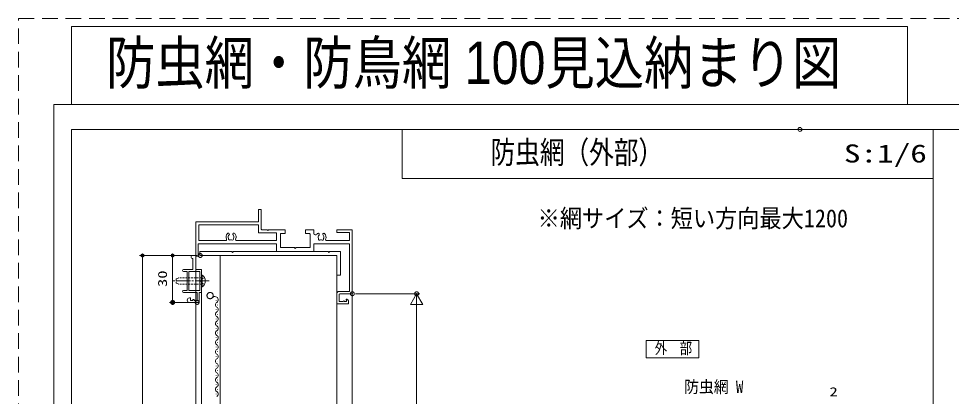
# Model space of a CAD drawing. Units: millimetres, scale not verified. Extents: x -1169 to 0, y -818 to 818.
# Drawn here: x -1169 to -573, y 577 to 818 of the extents above; entities that cross this region are included whole.
import ezdxf
from ezdxf.enums import TextEntityAlignment as Align

# ---------------------------------------------------------------- set-up
doc = ezdxf.new("R2010")
doc.units = ezdxf.units.MM
doc.header["$LTSCALE"] = 5
doc.header["$PDMODE"] = 32
doc.header["$PDSIZE"] = 2.5
for name, pattern in [('CHAIN2', [12, 9, -1, 1, -1]), ('DASHED1', [1.8, 1.2, -0.6]), ('DASHED2', [3, 2, -1]), ('DASHED3', [4, 3, -1])]:
    doc.linetypes.add(name, pattern=pattern)
for name, color, linetype, lineweight in [('0-0_KATAZAI', 7, 'DASHED2', 9), ('0-1_0', 7, 'Continuous', 9), ('0-2__0-0_', 4, 'Continuous', 9), ('0-3_USERZ', 2, 'Continuous', 9), ('0-4_YSS_ZEN', 6, 'Continuous', 9), ('0-5_Defpoints', 7, 'DASHED2', 9), ('0-6_PARTS3', 134, 'Continuous', 9), ('0-7_USER1', 4, 'Continuous', 9), ('0-9_SUNPOU', 3, 'Continuous', 9)]:
    doc.layers.add(name, color=color, linetype=linetype, lineweight=lineweight)
doc.styles.add('HG丸ｺﾞｼｯｸM-PRO', font='')
doc.styles.add('ＭＳ ゴシック', font='')
doc.styles.get('HG丸ｺﾞｼｯｸM-PRO').set_extended_font_data('HG丸ｺﾞｼｯｸM-PRO')
doc.styles.get('ＭＳ ゴシック').set_extended_font_data('MS Gothic')

# ---------------------------------------------------------------- blocks, each defined once
blk = doc.blocks.new('WAKU-U')
at = {"layer": '0-1_0'}
for p, q in [((-148.52, 0), (53.5, 0)), ((-150.02, -48.5), (-150.02, -1.5)), ((-141.02, -10.5), (-141.02, -48.5)), ((-116.5, -9), (-139.52, -9)), ((-115, -82.08), (-115, -10.5)), ((46, -9), (-103.5, -9)), ((47.5, -42.5), (47.5, -10.5)), ((55, -1.5), (55, -40)), ((72.5, -18.75), (72.5, -17.5)), ((75.34, -18.89), (74.66, -19.61)), ((76.25, -18.5), (80, -18.5)), ((77.5, -12.5), (86, -12.5)), ((87.5, -14), (87.5, -47.5)), ((-142.52, -50), (-148.52, -50)), ((85, -50), (55, -50)), ((57.5, -42.5), (77.5, -42.5)), ((-136.59, -94), (-136.54, -94)), ((-136.59, -106), (-136.54, -106)), ((-150.02, -148.5), (-150.02, -123.99)), ((-148.52, -122.49), (-137.82, -122.49)), ((-137.52, -136.49), (-137.52, -148.5)), ((-94, -134.99), (-136.02, -134.99)), ((-92.5, -180), (-92.5, -136.49)), ((-80, -123.99), (-80, -241)), ((-139.02, -150), (-148.52, -150)), ((-92.5, -228.5), (-92.5, -184.99)), ((-150.02, -267.5), (-150.02, -216.5)), ((-148.52, -215), (-139.02, -215)), ((-137.52, -216.5), (-137.52, -228.5)), ((-136.02, -230), (-94, -230)), ((-140.02, -244), (-140.02, -298.5)), ((-116.5, -242.5), (-138.52, -242.5)), ((-115, -369.88), (-115, -244)), ((-105, -244), (-105, -317.5)), ((-81.5, -242.5), (-103.5, -242.5)), ((-215.02, -298.5), (-215.02, -292.5)), ((-213.52, -291), (-151.52, -291)), ((-150.02, -289.5), (-150.02, -272.49)), ((-137.24, -381.5), (-137.19, -381.5)), ((-125.87, -378.55), (-126.44, -378.29)), ((-137.24, -393.5), (-137.19, -393.5)), ((-66.5, -500), (-173.52, -500)), ((-65, -494), (-65, -498.5))]:
    blk.add_line(p, q, dxfattribs=at)
for points in [[(-105, -10.5), (-105, -122.49), (-81.5, -122.49)], [(80, -40), (80, -30.5), (77, -27.5), (80, -24.5), (80, -18.5)], [(-125.22, -91.05), (-125.79, -90.79), (-127.76, -91.14)], [(-175.02, -498.5), (-175.02, -300), (-213.52, -300)], [(-141.52, -300), (-166.02, -300), (-166.02, -491), (-115, -491), (-115, -405.12)], [(-105, -317.5), (-105, -492.5), (-66.5, -492.5)], [(-125.87, -378.55), (-126.44, -378.29), (-128.41, -378.64)]]:
    blk.add_lwpolyline(points, dxfattribs=at)
for centre, radius, start, end in [((-148.52, -1.5), 1.5, 90, 180), ((53.5, -1.5), 1.5, 360, 90), ((-139.52, -10.5), 1.5, 90, 180), ((-116.5, -10.5), 1.5, 0, 90), ((-103.5, -10.5), 1.5, 90, 180), ((46, -10.5), 1.5, 0, 90), ((77.5, -17.5), 5, 90, 180), ((73.75, -18.75), 1.25, 180, 316.39718), ((76.25, -19.75), 1.25, 90, 136.39718), ((86, -14), 1.5, 0, 90), ((-148.52, -48.5), 1.5, 180, 270), ((-142.52, -48.5), 1.5, 270, 0), ((55, -42.5), 7.5, 180, 270), ((57.5, -40), 2.5, 180, 270), ((77.5, -40), 2.5, 270, 0), ((85, -47.5), 2.5, 270, 0), ((-134.84, -90.97), 3.5, 133.7398, 240), ((-126.2, -100), 16, 66.74202, 133.7398), ((-118.5, -82.08), 3.5, 246.74202, 0), ((-134.84, -109.03), 3.5, 120, 226.2602), ((-137.82, -117.49), 5, 270, 56.39324), ((-126.2, -100), 16, 226.2602, 236.39324), ((-134.84, -90.97), 3.5, 240, 313.7398), ((-134.84, -109.03), 3.5, 46.2602, 120), ((-126.2, -100), 9, 100, 133.7398), ((-126.2, -100), 9, 226.2602, 260), ((-126.2, -100), 9, 260, 300.85315), ((-126.2, -100), 9, 59.14685, 83.7398), ((-120.06, -95.7), 3.75, 315.95278, 114.04722), ((-120.06, -104.3), 3.75, 245.95278, 44.04722), ((-126.2, -100), 9, 349.14685, 10.85315), ((-148.52, -123.99), 1.5, 90, 180), ((-148.52, -148.5), 1.5, 180, 270), ((-139.02, -148.5), 1.5, 270, 0), ((-136.02, -136.49), 1.5, 90, 180), ((-94, -136.49), 1.5, 0, 90), ((-81.5, -123.99), 1.5, 0, 90), ((-148.52, -216.5), 1.5, 90, 180), ((-139.02, -216.5), 1.5, 0, 90), ((-136.02, -228.5), 1.5, 180, 270), ((-94, -228.5), 1.5, 270, 0), ((-138.52, -244), 1.5, 90, 180), ((-116.5, -244), 1.5, 0, 90), ((-103.5, -244), 1.5, 90, 180), ((-81.5, -241), 1.5, 270, 0), ((-213.52, -292.5), 1.5, 90, 180), ((-151.52, -289.5), 1.5, 270, 0), ((-213.52, -298.5), 1.5, 180, 270), ((-141.52, -298.5), 1.5, 270, 360), ((-135.49, -378.47), 3.5, 133.7398, 240), ((-126.85, -387.5), 16, 64.64629, 133.7398), ((-135.49, -378.47), 3.5, 240, 313.7398), ((-126.85, -387.5), 9, 100, 133.7398), ((-126.85, -387.5), 9, 59.14685, 83.7398), ((-120.71, -383.2), 3.75, 315.95278, 114.04722), ((-118.5, -369.88), 3.5, 244.64629, 0), ((-126.85, -387.5), 9, 349.14685, 10.85315), ((-135.49, -396.53), 3.5, 120, 226.2602), ((-126.85, -387.5), 16, 226.2602, 295.35371), ((-135.49, -396.53), 3.5, 46.2602, 120), ((-126.85, -387.5), 9, 226.2602, 260), ((-126.85, -387.5), 9, 260, 300.85315), ((-120.71, -391.8), 3.75, 245.95278, 44.04722), ((-118.5, -405.12), 3.5, 360, 115.35371), ((-173.52, -498.5), 1.5, 180, 270), ((-66.5, -494), 1.5, 0, 90), ((-66.5, -498.5), 1.5, 270, 0)]:
    blk.add_arc(centre, radius, start, end, dxfattribs=at)
at = {"layer": '0-2__0-0_', "color": 7}
for points in [[(-92.5, -180), (-90, -182.49), (-92.5, -184.99)], [(-150.02, -267.5), (-147.52, -269.99), (-150.02, -272.49)]]:
    blk.add_lwpolyline(points, dxfattribs=at)
blk = doc.blocks.new('ALW1')
at = {"layer": '0-1_0'}
blk.add_line((0, 0), (-5, 0), dxfattribs=at)
blk.add_lwpolyline([(-1.732, -1), (0, 0), (-1.732, 1)], close=True, dxfattribs=at)
blk = doc.blocks.new('AT-UL')
at = {"layer": '0-0_KATAZAI', "linetype": 'Continuous'}
blk.add_lwpolyline([(0, -40), (2.5, -37.5), (0, -35), (0, 0), (75, 0), (75, -12.5), (12.5, -12.5), (12.5, -450), (0, -450), (0, -347.5), (2.5, -345), (0, -342.5), (0, -40), (2.5, -37.5), (0, -35)], dxfattribs=at)
blk = doc.blocks.new('GAIBU_W')
at = {"layer": '0-7_USER1'}
blk.add_lwpolyline([(-84, -28), (84, -28), (84, 28), (-84, 28)], close=True, dxfattribs=at)
at = {"layer": '0-7_USER1', "style": 'ＭＳ ゴシック', "width": 0.8}
blk.add_text('外\u3000部', height=36.55, dxfattribs=at).set_placement((-57, -26.03), align=Align.BOTTOM_LEFT)
blk = doc.blocks.new('AMI-WAKU-1-2')
at = {"layer": '0-2__0-0_', "color": 7}
blk.add_line((-32.5, 38.5), (-32.5, 41.5), dxfattribs=at)
for points in [[(-57.5, 0), (-27.5, 0), (-27.5, 35), (-29, 35), (-29, 35)], [(-37.75, -105), (-37.75, -105), (-7.5, -105), (-7.5, -73), (0, -73), (0, 0), (-17.5, 0), (-17.5, 45), (-29, 45), (-29, 45)], [(-57.5, -6), (-57.5, -6), (-45, -6), (-45, -67), (-57.5, -67), (-57.5, -67)], [(-57.5, -73), (-57.5, -73), (-13.5, -73), (-13.5, -99), (-22.5, -99), (-22.5, -95.5), (-27.5, -95.5), (-27.5, -99), (-35, -99), (-35, -90.5), (-37.75, -90.5), (-37.75, -90.5)]]:
    blk.add_lwpolyline(points, dxfattribs=at)
blk.add_lwpolyline([(-40, -67), (-5, -67), (-5, -6), (-40, -6)], close=True, dxfattribs=at)
for centre, radius, start, end in [((-29, 41.5), 3.5, 90, 180), ((-29, 38.5), 3.5, 180, 270), ((-57.5, -2.5), 2.5, 90, 180), ((-57.5, -3.5), 2.5, 180, 270), ((-57.5, -69.5), 2.5, 90, 180), ((-57.5, -70.5), 2.5, 180, 270), ((-37.75, -97.75), 7.25, 90, 270)]:
    blk.add_arc(centre, radius, start, end, dxfattribs=at)
blk = doc.blocks.new('DOT1')
at = {"layer": '0-1_0'}
blk.add_line((0, 0), (-5, 0), dxfattribs=at)
for radius in [2.5, 1.62]:
    blk.add_circle((0, 0), radius, dxfattribs=at)
blk = doc.blocks.new('U63')
at = {"layer": '0-6_PARTS3', "linetype": 'CHAIN2'}
blk.add_line((-25, 0), (92.5, 0), dxfattribs=at)
at = {"layer": '0-6_PARTS3'}
for p, q in [((-2.54, 18.75), (0, 18.75)), ((0, 18.75), (0, -18.75))]:
    blk.add_line(p, q, dxfattribs=at)
at = {"layer": '0-6_PARTS3', "linetype": 'DASHED1'}
for p, q in [((0, 10), (73, 10)), ((80, 6.5), (73, 10)), ((80, 6.5), (80, -6.5)), ((0, -10), (73, -10)), ((80, -6.5), (73, -10))]:
    blk.add_line(p, q, dxfattribs=at)
for points in [[(-10.05, 10.25), (-0.77, 5.72), (2.28, 0)], [(-10.05, -10.25), (-0.77, -5.72), (2.28, 0)]]:
    blk.add_lwpolyline(points, dxfattribs=at)
at = {"layer": '0-6_PARTS3'}
blk.add_lwpolyline([(-2.54, 18.75), (-2.54, -18.75), (0, -18.75)], dxfattribs=at)
blk.add_arc((10.13, 0), 22.63, 124.06671, 235.93329, dxfattribs=at)

msp = doc.modelspace()

# ---------------------------------------------------------------- linework, layer by layer
at = {"layer": '0-2__0-0_', "color": 2}
for p, q in [((-1040.213, 643.555), (-1040.213, 666.655)), ((-1052.213, 643.055), (-1052.213, 505.709)), ((-1040.213, 643.555), (-1040.213, 505.709))]:
    msp.add_line(p, q, dxfattribs=at)
at = {"layer": '0-2__0-0_', "color": 7, "linetype": 'DASHED3'}
msp.add_circle((-1046.627, 641.009), 2, dxfattribs=at)
at = {"layer": '0-3_USERZ', "color": 3}
for p, q in [((-1054.913, 666.655), (-1072.573, 666.655)), ((-1070.573, 664.655), (-1070.573, 638.655)), ((-1055.713, 666.455), (-1055.713, 505.709)), ((-955.713, 642.455), (-955.713, 505.709)), ((-1056.913, 636.655), (-1072.573, 636.655))]:
    msp.add_line(p, q, dxfattribs=at)
at = {"layer": '0-3_USERZ'}
for p, q in [((-1042.713, 638.174), (-1042.713, 637.974)), ((-1042.713, 632.174), (-1042.713, 631.974)), ((-1041.953, 635.174), (-1041.953, 634.974)), ((-1042.713, 626.174), (-1042.713, 625.974)), ((-1041.953, 629.174), (-1041.953, 628.974)), ((-1042.713, 620.174), (-1042.713, 619.974)), ((-1041.953, 623.174), (-1041.953, 622.974)), ((-1042.713, 614.174), (-1042.713, 613.974)), ((-1041.953, 617.174), (-1041.953, 616.974)), ((-1042.713, 608.174), (-1042.713, 607.974)), ((-1041.953, 611.174), (-1041.953, 610.974)), ((-1042.713, 602.174), (-1042.713, 601.974)), ((-1041.953, 605.174), (-1041.953, 604.974)), ((-1041.953, 599.174), (-1041.953, 598.974)), ((-1042.713, 596.174), (-1042.713, 595.974)), ((-1041.953, 593.174), (-1041.953, 592.974)), ((-1042.713, 590.174), (-1042.713, 589.974)), ((-1041.953, 587.174), (-1041.953, 586.974)), ((-1042.713, 584.174), (-1042.713, 583.974)), ((-1041.953, 581.174), (-1041.953, 580.974)), ((-1042.713, 578.174), (-1042.713, 577.974))]:
    msp.add_line(p, q, dxfattribs=at)
at = {"layer": '0-3_USERZ', "color": 7}
for points in [[(-1135.26, 763.1), (-600.832, 763.1), (-600.832, 813.1), (-1135.26, 813.1)], [(-1135.26, 230.763), (-584.5, 230.763), (-584.5, 747.288), (-1135.26, 747.288)], [(-923.789, 715.855), (-584.5, 715.855), (-584.5, 747.288), (-923.789, 747.288)], [(-584.5, 230.763), (-33.74, 230.763), (-33.74, 747.288), (-584.5, 747.288)]]:
    msp.add_lwpolyline(points, close=True, dxfattribs=at)
at = {"layer": '0-3_USERZ', "color": 3}
msp.add_lwpolyline([(-965.713, 505.709), (-965.713, 666.655), (-1040.213, 666.655), (-1040.213, 505.709)], dxfattribs=at)
at = {"layer": '0-3_USERZ'}
for centre, radius, start, end in [((-1043.548, 638.294), 2.106, 305.21823, 137.32673), ((-1041.495, 635.074), 1.718, 119.20254, 240.79746), ((-1043.171, 632.074), 1.718, 299.20254, 60.79746), ((-1041.495, 629.074), 1.718, 119.20254, 240.79746), ((-1043.171, 626.074), 1.718, 299.20254, 60.79746), ((-1041.495, 623.074), 1.718, 119.20254, 240.79746), ((-1043.171, 620.074), 1.718, 299.20254, 60.79746), ((-1041.495, 617.074), 1.718, 119.20254, 240.79746), ((-1043.171, 614.074), 1.718, 299.20254, 60.79746), ((-1041.495, 611.074), 1.718, 119.20254, 240.79746), ((-1043.171, 608.074), 1.718, 299.20254, 60.79746), ((-1041.495, 605.074), 1.718, 119.20254, 240.79746), ((-1043.171, 602.074), 1.718, 299.20254, 60.79746), ((-1041.495, 599.074), 1.718, 119.20254, 240.79746), ((-1043.171, 596.074), 1.718, 299.20254, 60.79746), ((-1041.495, 593.074), 1.718, 119.20254, 240.79746), ((-1043.171, 590.074), 1.718, 299.20254, 60.79746), ((-1041.495, 587.074), 1.718, 119.20254, 240.79746), ((-1043.171, 584.074), 1.718, 299.20254, 60.79746), ((-1041.495, 581.074), 1.718, 119.20254, 240.79746), ((-1043.171, 578.074), 1.718, 299.20254, 60.79746)]:
    msp.add_arc(centre, radius, start, end, dxfattribs=at)
at = {"layer": '0-3_USERZ', "color": 7}
msp.add_point((-669.593, 747.288), dxfattribs=at)
msp.add_point((-669.593, 747.288), dxfattribs=at)
at = {"layer": '0-4_YSS_ZEN'}
for p, q in [((-953.713, 642.155), (-912.615, 642.155)), ((-914.615, 386.057), (-914.615, 622.155))]:
    msp.add_line(p, q, dxfattribs=at)
at = {"layer": '0-5_Defpoints', "color": 1}
msp.add_lwpolyline([(0, -818.1), (-1169, -818.1), (-1169, 818.1), (0, 818.1)], close=True, dxfattribs=at)
at = {"layer": '0-5_Defpoints', "color": 1, "linetype": 'Continuous'}
msp.add_lwpolyline([(-22.5, -818.1), (-22.5, 763.1), (-1146.5, 763.1), (-1146.5, -818.1)], close=True, dxfattribs=at)
at = {"layer": '0-5_Defpoints'}
for p in [(-1052.913, 666.655), (-955.713, 642.155), (-914.615, 642.155), (-1070.573, 636.655), (-1054.913, 636.655)]:
    msp.add_point(p, dxfattribs=at)
at = {"layer": '0-9_SUNPOU'}
for p, q in [((-1054.913, 666.655), (-1091.84, 666.655)), ((-1089.84, 664.655), (-1089.84, 337.557))]:
    msp.add_line(p, q, dxfattribs=at)

# ---------------------------------------------------------------- block references
at = {"layer": '0-0_KATAZAI', "xscale": 0.2, "yscale": 0.2, "rotation": 270}
msp.add_blockref('WAKU-U', (-955.713, 653.155), dxfattribs=at)
at = {"layer": '0-3_USERZ'}
for name, p, xscale, yscale, rotation in [('AT-UL', (-963.213, 669.155), 0.2, 0.2, 270), ('DOT1', (-1070.573, 666.655), 0.4, 0.4, 90), ('DOT1', (-1070.573, 636.655), 0.4, 0.4, 270)]:
    msp.add_blockref(name, p, dxfattribs=dict(at, xscale=xscale, yscale=yscale, rotation=rotation))
at = {"layer": '0-3_USERZ', "xscale": 0.2, "yscale": 0.2}
msp.add_blockref('AMI-WAKU-1-2', (-1052.213, 657.655), dxfattribs=at)
at = {"layer": '0-4_YSS_ZEN', "xscale": 4, "yscale": 4, "rotation": 90}
msp.add_blockref('ALW1', (-914.615, 642.155), dxfattribs=at)
at = {"layer": '0-6_PARTS3', "xscale": -0.2, "yscale": 0.2}
msp.add_blockref('U63', (-1052.213, 650.355), dxfattribs=at)
at = {"layer": '0-7_USER1', "xscale": 0.2, "yscale": 0.2}
msp.add_blockref('GAIBU_W', (-751.029, 606.707), dxfattribs=at)
at = {"layer": '0-9_SUNPOU', "xscale": 0.4, "yscale": 0.4, "rotation": 90}
msp.add_blockref('DOT1', (-1089.84, 666.655), dxfattribs=at)

# ---------------------------------------------------------------- texts
at = {"layer": '0-3_USERZ', "color": 7}
for s, height, style, width, p in [('防虫網・防鳥網 100見込納まり図', 27.19, 'HG丸ｺﾞｼｯｸM-PRO', 0.85, (-1113.111, 768.121)), ('防虫網（外部）', 14.44, 'ＭＳ ゴシック', 0.8, (-867.36, 721.085)), ('※網サイズ：短い方向最大1200', 11.55, 'ＭＳ ゴシック', 0.9, (-837.257, 681.186))]:
    msp.add_text(s, height=height, dxfattribs=dict(at, style=style, width=width)).set_placement(p, align=Align.BOTTOM_LEFT)
at = {"layer": '0-3_USERZ', "color": 3, "style": 'ＭＳ ゴシック'}
for s, height, width, p in [('S:1/6', 11.55, 1.35, (-641.489, 722.64)), ('防虫網 W', 7.698, 0.9, (-743.569, 576.51)), ('2', 5.755, 1.35, (-650.716, 574.895))]:
    msp.add_text(s, height=height, dxfattribs=dict(at, width=width)).set_placement(p, align=Align.BOTTOM_LEFT)
at = {"layer": '0-3_USERZ', "color": 3, "style": 'ＭＳ ゴシック', "width": 1.35}
msp.add_text('30', height=5.755, rotation=90, dxfattribs=at).set_placement((-1072.463, 646.512), align=Align.BOTTOM_LEFT)

doc.saveas('drawing.dxf')
